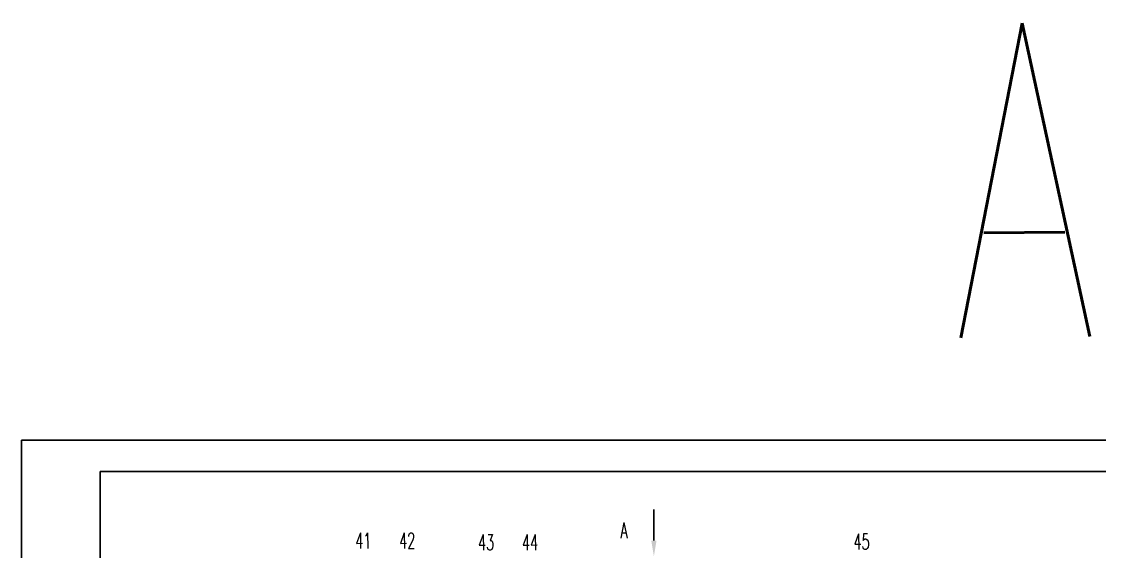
# Model space of a CAD drawing. Extents: x -156 to 6851, y -15624 to -9805.
# Drawn here: x -156 to 2592, y -11156 to -9805 of the extents above; entities that cross this region are included whole.
import ezdxf

# ---------------------------------------------------------------- set-up
doc = ezdxf.new("R2010")
doc.units = 0
doc.header["$LTSCALE"] = 10
doc.header["$MEASUREMENT"] = 0
doc.layers.get('0').update_dxf_attribs({"linetype": 'CONTINUOUS'})
doc.styles.add('HZ', font='txt.shx', dxfattribs={"width": 0.6, "height": 5, "bigfont": 'hztxt.shx'})

msp = doc.modelspace()

# ---------------------------------------------------------------- linework, layer by layer
at = {"color": 0}
for p, q in [((-155.873, -10871.679), (6564.127, -10871.679)), ((-155.873, -10871.679), (-155.873, -15623.679)), ((44.127, -10951.679), (6484.127, -10951.679)), ((44.127, -10951.679), (44.127, -15543.679))]:
    msp.add_line(p, q, dxfattribs=at)
msp.add_line((1455.952, -11127.921), (1455.952, -11048.7))
msp.add_solid([(1462.619, -11127.921), (1449.286, -11127.921), (1455.952, -11167.921)])

# ---------------------------------------------------------------- texts
at = {"style": 'HZ', "width": 0.6}
for s, height, p in [('A1', 800, (2217.885, -10611.533)), ('A', 40, (1370.365, -11122.008)), ('41', 40, (694.831, -11148.431)), ('42', 40, (806.831, -11148.431)), ('43', 40, (1007.833, -11152.821)), ('44', 40, (1119.833, -11152.821)), ('45', 40, (1964.962, -11150.786))]:
    msp.add_text(s, height=height, rotation=0.6, dxfattribs=at).set_placement(p)

doc.saveas('drawing.dxf')
